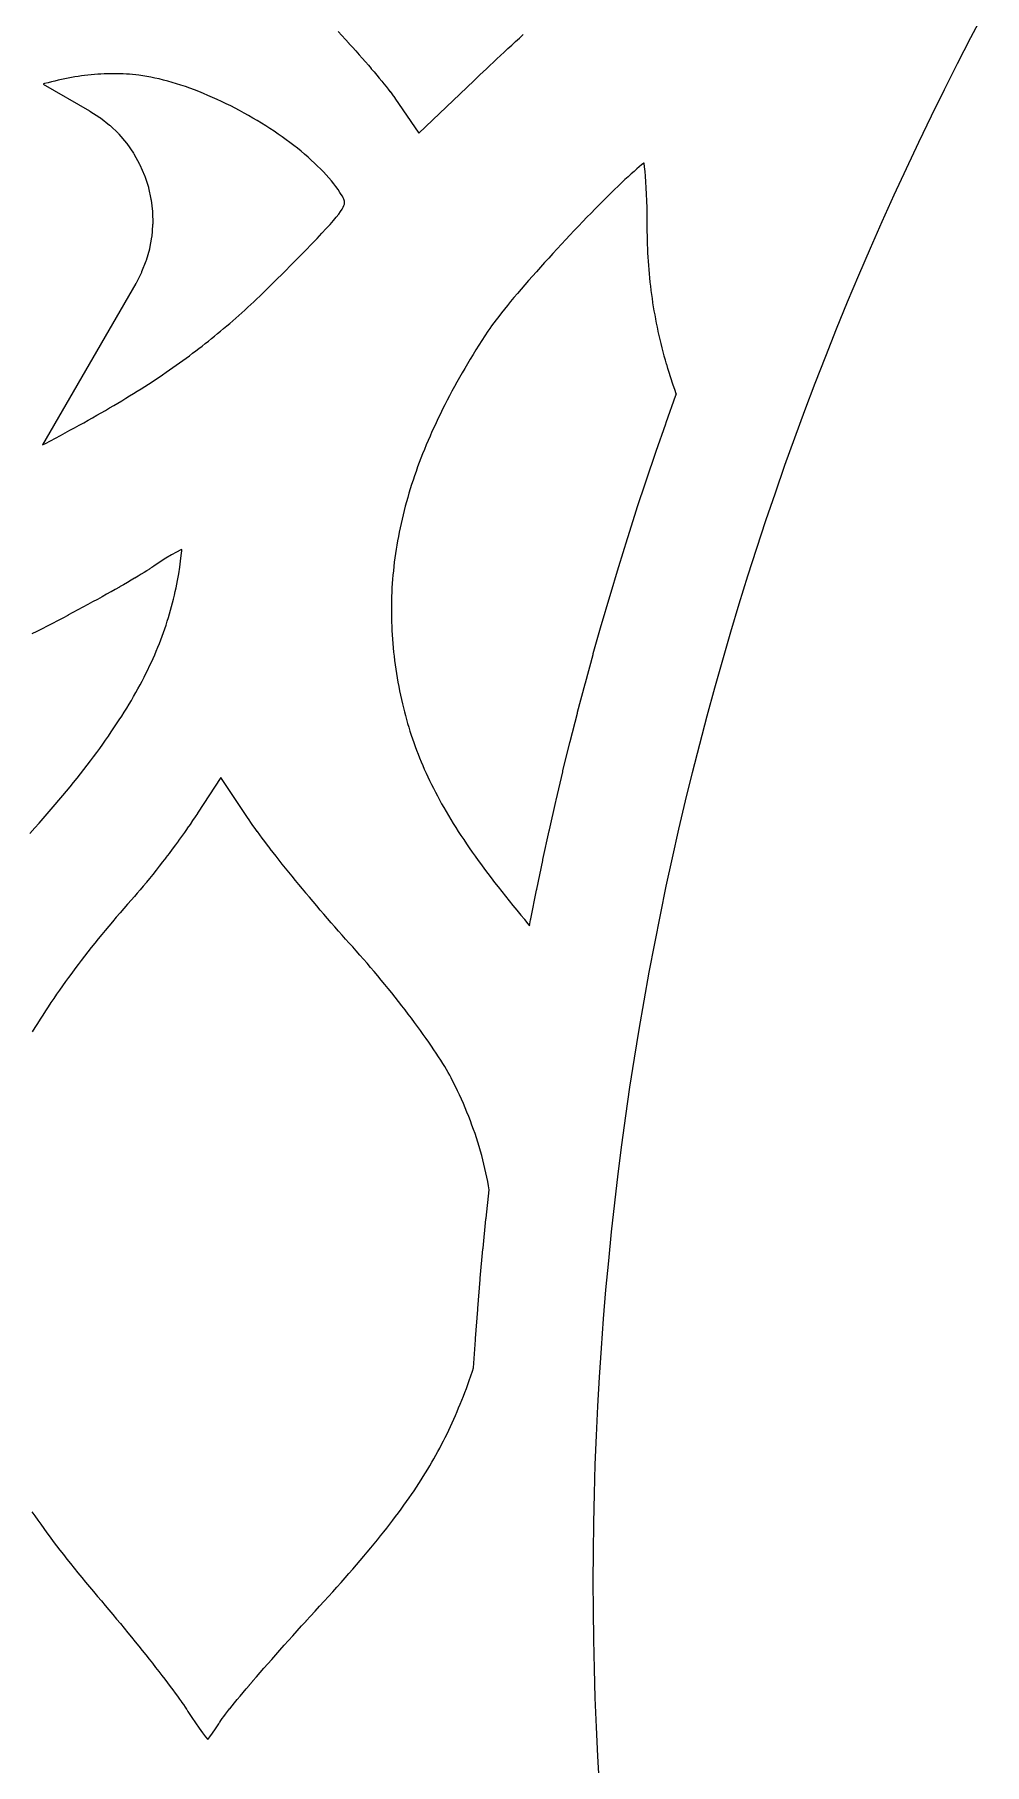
# Model space of a CAD drawing. Header units: millimetres. Extents: x 10 to 410, y 18 to 283.
# Drawn here: x 249.48 to 262.27, y 218.53 to 241.82 of the extents above; entities that cross this region are included whole.
import ezdxf

# ---------------------------------------------------------------- set-up
doc = ezdxf.new("R2010")
doc.units = ezdxf.units.MM
doc.layers.add('CUT', color=1, linetype='Continuous')

msp = doc.modelspace()

# ---------------------------------------------------------------- linework, layer by layer
at = {"layer": 'CUT'}
for points in [[(257.0839, 218.2528), (257.0617, 218.6449), (257.0428, 219.0371), (257.0274, 219.4295), (257.0154, 219.822), (257.0069, 220.2146), (257.0017, 220.6073), (257, 221), (257.0017, 221.3927), (257.0069, 221.7854), (257.0154, 222.178), (257.0274, 222.5705), (257.0428, 222.9629), (257.0617, 223.3551), (257.0839, 223.7472), (257.1096, 224.139), (257.1387, 224.5307), (257.1712, 224.922), (257.2072, 225.3131), (257.2465, 225.7038), (257.2893, 226.0941), (257.3354, 226.4841), (257.385, 226.8737), (257.4379, 227.2628), (257.4943, 227.6514), (257.554, 228.0396), (257.6171, 228.4271), (257.6837, 228.8142), (257.7535, 229.2006), (257.8268, 229.5864), (257.9034, 229.9716), (257.9834, 230.356), (258.0667, 230.7398), (258.1533, 231.1228), (258.2434, 231.505), (258.3367, 231.8865), (258.4334, 232.2671), (258.5333, 232.6469), (258.6366, 233.0257), (258.7432, 233.4037), (258.8531, 233.7807), (258.9663, 234.1567), (259.0827, 234.5318), (259.2025, 234.9058), (259.3254, 235.2787), (259.4517, 235.6506), (259.5811, 236.0213), (259.7138, 236.3909), (259.8498, 236.7593), (259.9889, 237.1266), (260.1312, 237.4926), (260.2767, 237.8573), (260.4254, 238.2208), (260.5773, 238.5829), (260.7323, 238.9437), (260.8905, 239.3031), (261.0517, 239.6612), (261.2161, 240.0178), (261.3837, 240.373), (261.5543, 240.7267), (261.728, 241.0789), (261.9047, 241.4296), (262.0845, 241.7787), (262.2674, 242.1262)], [(253.563, 241.8624), (253.6126, 241.8083), (253.6128, 241.8081), (253.6615, 241.7547), (253.6617, 241.7545), (253.7094, 241.7019), (253.7096, 241.7016), (253.7561, 241.65), (253.7564, 241.6497), (253.8018, 241.5989), (253.8019, 241.5988), (253.8461, 241.5492), (253.8464, 241.5489), (253.8893, 241.5003), (253.8895, 241.5), (253.931, 241.4526), (253.9313, 241.4522), (253.9714, 241.406), (253.9716, 241.4058), (254.0103, 241.3609), (254.0107, 241.3605), (254.0478, 241.317), (254.0481, 241.3167), (254.0836, 241.2747), (254.084, 241.2742), (254.1178, 241.2337), (254.1182, 241.2331), (254.1502, 241.1942), (254.1505, 241.1939), (254.1808, 241.1567), (254.1814, 241.156), (254.2098, 241.1205), (254.2103, 241.1198), (254.2368, 241.0861), (254.2374, 241.0853), (254.2619, 241.0535), (254.2626, 241.0526), (254.285, 241.0228), (254.2859, 241.0217), (254.3062, 240.9939), (254.3073, 240.9923), (254.3254, 240.9665), (254.3259, 240.9658), (254.6507, 240.4942), (255.3907, 241.1977), (255.3908, 241.1978), (255.4316, 241.2365), (255.4737, 241.2764), (255.4738, 241.2765), (255.5173, 241.3176), (255.5174, 241.3177), (255.5621, 241.3597), (255.6079, 241.4028), (255.608, 241.4029), (255.6548, 241.4468), (255.7024, 241.4916), (255.7026, 241.4918), (255.7512, 241.5372), (255.8006, 241.5833), (255.8008, 241.5835), (255.8509, 241.6301), (255.9016, 241.6773), (255.9526, 241.7249), (255.9528, 241.725), (256.0044, 241.7729), (256.0045, 241.773), (256.0565, 241.8211)], [(249.4111, 231.0654), (249.479, 231.1414), (249.5355, 231.205), (249.5911, 231.2679), (249.6457, 231.3304), (249.6992, 231.3922), (249.7518, 231.4536), (249.8036, 231.5146), (249.8544, 231.5749), (249.9042, 231.6349), (249.9531, 231.6945), (250.0011, 231.7535), (250.0483, 231.8122), (250.0945, 231.8705), (250.1398, 231.9282), (250.1842, 231.9855), (250.2277, 232.0426), (250.2705, 232.0992), (250.3122, 232.1554), (250.3531, 232.2114), (250.3932, 232.267), (250.4325, 232.3221), (250.4708, 232.377), (250.5084, 232.4315), (250.545, 232.4858), (250.5809, 232.5398), (250.6161, 232.5934), (250.6503, 232.6468), (250.6838, 232.6998), (250.7164, 232.7527), (250.7482, 232.8053), (250.7794, 232.8576), (250.8096, 232.9098), (250.8392, 232.9618), (250.868, 233.0135), (250.8959, 233.065), (250.9233, 233.1164), (250.9497, 233.1675), (250.9755, 233.2185), (251.0006, 233.2693), (251.0249, 233.32), (251.0485, 233.3706), (251.0714, 233.4211), (251.0936, 233.4714), (251.115, 233.5217), (251.1359, 233.5719), (251.156, 233.622), (251.1755, 233.672), (251.1943, 233.722), (251.2124, 233.772), (251.2299, 233.8219), (251.2467, 233.8718), (251.2629, 233.9216), (251.2785, 233.9717), (251.2934, 234.0216), (251.3077, 234.0715), (251.3214, 234.1216), (251.3345, 234.1716), (251.3469, 234.2218), (251.3589, 234.2721), (251.3702, 234.3223), (251.3808, 234.3725), (251.4, 234.4694), (251.4167, 234.5626), (251.431, 234.6508), (251.4425, 234.7324), (251.4512, 234.8059), (251.4569, 234.8696), (251.4579, 234.888), (251.4456, 234.8826), (251.3868, 234.8526), (251.3193, 234.8151), (251.2453, 234.7708), (251.1664, 234.7207), (251.0834, 234.6649), (251.0563, 234.6466), (251.0551, 234.6458), (251.0246, 234.6258), (251.0238, 234.6252), (250.9901, 234.6036), (250.9891, 234.603), (250.9525, 234.5801), (250.952, 234.5798), (250.9124, 234.5554), (250.9117, 234.5549), (250.8694, 234.5293), (250.8689, 234.5291), (250.8241, 234.5023), (250.8235, 234.5019), (250.7761, 234.474), (250.7759, 234.4739), (250.7262, 234.4448), (250.7257, 234.4445), (250.6738, 234.4145), (250.6735, 234.4143), (250.6195, 234.3834), (250.6192, 234.3833), (250.5633, 234.3515), (250.5629, 234.3512), (250.5051, 234.3187), (250.505, 234.3187), (250.4456, 234.2854), (250.4452, 234.2851), (250.3841, 234.2513), (250.3217, 234.2168), (250.3213, 234.2166), (250.2576, 234.1817), (250.2574, 234.1816), (250.1926, 234.1463), (250.1923, 234.1461), (250.1264, 234.1105), (250.1263, 234.1104), (250.0596, 234.0745), (250.0594, 234.0744), (249.9919, 234.0383), (249.9916, 234.0382), (249.9235, 234.002), (249.9233, 234.0019), (249.8547, 233.9657), (249.8545, 233.9655), (249.7855, 233.9293), (249.7853, 233.9292), (249.7161, 233.8931), (249.7158, 233.893), (249.6465, 233.8571), (249.6462, 233.857), (249.577, 233.8214), (249.5769, 233.8213), (249.5078, 233.7859), (249.5075, 233.7857), (249.4388, 233.7508)], [(249.4408, 221.9356), (249.4791, 221.8795), (249.5183, 221.8232), (249.5584, 221.7665), (249.5993, 221.7094), (249.6413, 221.6519), (249.684, 221.5939), (249.7276, 221.5355), (249.7723, 221.4766), (249.8177, 221.4173), (249.8641, 221.3576), (249.9115, 221.2972), (249.9599, 221.2363), (250.009, 221.1749), (250.0593, 221.113), (250.1104, 221.0505), (250.1626, 220.9874), (250.2158, 220.9237), (250.2698, 220.8594), (250.325, 220.7945), (250.3251, 220.7944), (250.3758, 220.7346), (250.3759, 220.7345), (250.4268, 220.6743), (250.427, 220.674), (250.478, 220.6133), (250.4781, 220.6131), (250.529, 220.5522), (250.5292, 220.552), (250.5801, 220.4908), (250.5802, 220.4907), (250.6308, 220.4296), (250.6311, 220.4293), (250.6813, 220.3682), (250.6814, 220.3681), (250.7313, 220.3072), (250.7314, 220.307), (250.7808, 220.2464), (250.781, 220.2462), (250.8298, 220.186), (250.8299, 220.1858), (250.878, 220.1262), (250.8782, 220.126), (250.9255, 220.067), (250.9256, 220.0668), (250.972, 220.0087), (250.9722, 220.0085), (251.0177, 219.9512), (251.0179, 219.951), (251.0623, 219.8948), (251.0625, 219.8945), (251.1057, 219.8394), (251.1058, 219.8392), (251.1478, 219.7854), (251.1481, 219.7851), (251.1887, 219.7326), (251.1888, 219.7324), (251.228, 219.6815), (251.2282, 219.6812), (251.2659, 219.6319), (251.2663, 219.6315), (251.3023, 219.5839), (251.3025, 219.5836), (251.3368, 219.5379), (251.337, 219.5376), (251.3695, 219.4939), (251.3699, 219.4935), (251.4005, 219.4519), (251.4009, 219.4512), (251.4294, 219.4118), (251.4297, 219.4114), (251.4562, 219.3744), (251.4567, 219.3737), (251.481, 219.3391), (251.4816, 219.3383), (251.5036, 219.3063), (251.5043, 219.3052), (251.5239, 219.2759), (251.5248, 219.2745), (251.5419, 219.248), (251.542, 219.2479), (251.5941, 219.1669), (251.6446, 219.0913), (251.6928, 219.0215), (251.7377, 218.9592), (251.7778, 218.9059), (251.8078, 218.8685), (251.8363, 218.9039), (251.8738, 218.9553), (251.9137, 219.0143), (251.9551, 219.0806), (251.9553, 219.081), (251.9667, 219.0991), (251.9688, 219.1023), (251.9834, 219.1236), (251.9845, 219.1252), (252.002, 219.1497), (252.003, 219.151), (252.0234, 219.1786), (252.0242, 219.1797), (252.0474, 219.2102), (252.0481, 219.2111), (252.0741, 219.2445), (252.0745, 219.2451), (252.103, 219.2812), (252.1036, 219.2819), (252.1347, 219.3205), (252.135, 219.3209), (252.1685, 219.3621), (252.1689, 219.3625), (252.2047, 219.406), (252.2049, 219.4063), (252.2428, 219.4521), (252.2431, 219.4525), (252.2832, 219.5004), (252.2835, 219.5007), (252.3256, 219.5506), (252.3258, 219.5508), (252.3698, 219.6026), (252.37, 219.6029), (252.4158, 219.6565), (252.416, 219.6567), (252.4635, 219.7119), (252.4637, 219.7122), (252.5129, 219.769), (252.513, 219.7691), (252.5636, 219.8273), (252.5637, 219.8274), (252.6157, 219.887), (252.616, 219.8873), (252.6693, 219.948), (252.6695, 219.9482), (252.7241, 220.01), (252.7241, 220.0101), (252.7797, 220.0729), (252.7799, 220.0731), (252.8366, 220.1368), (252.8368, 220.137), (252.8943, 220.2013), (252.8944, 220.2014), (252.9528, 220.2664), (252.9529, 220.2666), (253.0119, 220.332), (253.0121, 220.3321), (253.0718, 220.398), (253.072, 220.3982), (253.1322, 220.4643), (253.1323, 220.4645), (253.193, 220.5308), (253.2538, 220.5971), (253.2539, 220.5972), (253.3151, 220.6638), (253.3751, 220.7295), (253.4338, 220.7941), (253.4913, 220.8578), (253.5475, 220.9205), (253.6026, 220.9824), (253.6565, 221.0434), (253.7094, 221.1034), (253.761, 221.1626), (253.8115, 221.2211), (253.8609, 221.2788), (253.9092, 221.3357), (253.9565, 221.392), (254.0028, 221.4475), (254.0481, 221.5024), (254.0924, 221.5567), (254.1357, 221.6103), (254.1779, 221.6635), (254.2194, 221.7161), (254.2599, 221.768), (254.2994, 221.8196), (254.3381, 221.8707), (254.3759, 221.9213), (254.4128, 221.9716), (254.449, 222.0215), (254.4844, 222.071), (254.519, 222.1203), (254.5528, 222.1692), (254.5858, 222.2177), (254.6182, 222.2663), (254.6499, 222.3145), (254.6808, 222.3625), (254.7112, 222.4105), (254.7408, 222.4583), (254.7698, 222.506), (254.7982, 222.5536), (254.8261, 222.6013), (254.8534, 222.649), (254.88, 222.6966), (254.9063, 222.7444), (254.932, 222.7922), (254.9572, 222.8402), (254.982, 222.8884), (255.0063, 222.9367), (255.0302, 222.9852), (255.0537, 223.0339), (255.0767, 223.083), (255.0995, 223.1324), (255.1219, 223.182), (255.1439, 223.2321), (255.1657, 223.2825), (255.1871, 223.3334), (255.2083, 223.3847), (255.2293, 223.4365), (255.25, 223.4889), (255.2704, 223.5417), (255.2907, 223.5952), (255.3109, 223.6493), (255.3307, 223.7037), (255.353, 223.7665), (255.3745, 223.829), (255.3885, 223.8711), (255.4132, 224.2502), (255.4133, 224.2509), (255.4143, 224.2648), (255.4143, 224.265), (255.4434, 224.6566), (255.4434, 224.657), (255.4445, 224.671), (255.4445, 224.6715), (255.477, 225.0628), (255.4771, 225.0638), (255.4784, 225.0776), (255.5143, 225.4686), (255.5143, 225.4688), (255.5156, 225.4827), (255.5157, 225.4834), (255.5551, 225.8741), (255.5565, 225.888), (255.5566, 225.8889), (255.5983, 226.2692), (255.5894, 226.3206), (255.5786, 226.3798), (255.5669, 226.4386), (255.5544, 226.4975), (255.5412, 226.5565), (255.5273, 226.6153), (255.5125, 226.6738), (255.4969, 226.7326), (255.4806, 226.7911), (255.4636, 226.8496), (255.4457, 226.908), (255.4271, 226.9663), (255.4077, 227.0245), (255.3875, 227.0827), (255.3666, 227.1409), (255.3449, 227.1988), (255.3225, 227.2568), (255.2992, 227.3147), (255.2752, 227.3724), (255.2504, 227.4302), (255.2248, 227.4878), (255.1984, 227.5453), (255.1713, 227.6029), (255.1434, 227.6603), (255.1147, 227.7177), (255.0853, 227.7748), (255.0665, 227.8102), (255.0458, 227.8474), (255.0232, 227.8864), (254.9989, 227.9273), (254.9728, 227.9699), (254.9451, 228.0141), (254.9159, 228.0597), (254.8851, 228.1066), (254.8528, 228.155), (254.8192, 228.2046), (254.7844, 228.2552), (254.7482, 228.3068), (254.7108, 228.3594), (254.6723, 228.413), (254.6328, 228.4672), (254.5921, 228.5221), (254.5506, 228.5778), (254.5083, 228.6339), (254.465, 228.6903), (254.421, 228.7474), (254.3764, 228.8045), (254.3311, 228.8619), (254.2852, 228.9196), (254.2388, 228.9771), (254.192, 229.0347), (254.1448, 229.092), (254.0972, 229.1493), (254.0494, 229.2062), (254.0014, 229.2626), (253.9531, 229.3187), (253.9049, 229.3744), (253.8567, 229.4293), (253.8084, 229.4835), (253.7601, 229.5373), (253.7131, 229.5894), (253.7128, 229.5897), (253.6652, 229.6429), (253.665, 229.6432), (253.617, 229.6972), (253.6167, 229.6974), (253.5684, 229.7521), (253.5682, 229.7524), (253.5197, 229.8078), (253.5195, 229.808), (253.4708, 229.8639), (253.4706, 229.8641), (253.4218, 229.9204), (253.4216, 229.9207), (253.3728, 229.9774), (253.3726, 229.9776), (253.3239, 230.0345), (253.3236, 230.0348), (253.2751, 230.092), (253.2267, 230.1491), (253.2264, 230.1495), (253.1784, 230.2067), (253.1783, 230.2069), (253.1306, 230.264), (253.1303, 230.2643), (253.0831, 230.3212), (253.083, 230.3213), (253.0363, 230.3778), (253.0361, 230.3781), (252.99, 230.4343), (252.9899, 230.4344), (252.9444, 230.4901), (252.9441, 230.4905), (252.8994, 230.5457), (252.8992, 230.5459), (252.8554, 230.6003), (252.8552, 230.6005), (252.8122, 230.6542), (252.812, 230.6545), (252.77, 230.7074), (252.7698, 230.7076), (252.7288, 230.7595), (252.7285, 230.7599), (252.6887, 230.8108), (252.6885, 230.8111), (252.6499, 230.8609), (252.6497, 230.8611), (252.6123, 230.9096), (252.612, 230.9101), (252.576, 230.9573), (252.5757, 230.9576), (252.5411, 231.0034), (252.5408, 231.0038), (252.5077, 231.0481), (252.5073, 231.0487), (252.4758, 231.0915), (252.4754, 231.092), (252.4456, 231.133), (252.4453, 231.1335), (252.4171, 231.1728), (252.4165, 231.1736), (252.3902, 231.211), (252.3898, 231.2116), (252.3653, 231.247), (252.3646, 231.248), (252.3421, 231.2814), (252.3417, 231.2819), (251.983, 231.8212), (251.6692, 231.3369), (251.6689, 231.3365), (251.6381, 231.2895), (251.6375, 231.2886), (251.6046, 231.2396), (251.6042, 231.2389), (251.5695, 231.1881), (251.5691, 231.1876), (251.5328, 231.1352), (251.5324, 231.1345), (251.4945, 231.0807), (251.494, 231.0801), (251.4548, 231.0253), (251.4546, 231.025), (251.4143, 230.9692), (251.4139, 230.9686), (251.3726, 230.9122), (251.3722, 230.9118), (251.3301, 230.855), (251.3298, 230.8545), (251.287, 230.7974), (251.2867, 230.7971), (251.2435, 230.74), (251.2431, 230.7394), (251.1995, 230.6826), (251.1993, 230.6823), (251.1557, 230.626), (251.1553, 230.6255), (251.1117, 230.5699), (251.1114, 230.5695), (251.0681, 230.5148), (251.0677, 230.5143), (251.0247, 230.4607), (251.0244, 230.4603), (250.9821, 230.4081), (250.9816, 230.4075), (250.94, 230.357), (250.9395, 230.3565), (250.8988, 230.3078), (250.8984, 230.3072), (250.8588, 230.2605), (250.8581, 230.2598), (250.8197, 230.2154), (250.8191, 230.2146), (250.7822, 230.1728), (250.7821, 230.1727), (250.7295, 230.1133), (250.6777, 230.0544), (250.6265, 229.9956), (250.5761, 229.9369), (250.5262, 229.8783), (250.4769, 229.8199), (250.4282, 229.7616), (250.3802, 229.7035), (250.3328, 229.6454), (250.2861, 229.5875), (250.2399, 229.5297), (250.1944, 229.472), (250.1494, 229.4144), (250.1052, 229.357), (250.0615, 229.2996), (250.0184, 229.2424), (249.9759, 229.1853), (249.9341, 229.1283), (249.8929, 229.0714), (249.8523, 229.0146), (249.8123, 228.9579), (249.7729, 228.9013), (249.7341, 228.8448), (249.6959, 228.7883), (249.6584, 228.7321), (249.6214, 228.6759), (249.5851, 228.6197), (249.5493, 228.5636), (249.5141, 228.5076), (249.4795, 228.4517), (249.4455, 228.3959)]]:
    msp.add_lwpolyline(points, dxfattribs=at)
for points in [[(249.5846, 236.2971), (249.6232, 236.3173), (249.6909, 236.353), (249.7577, 236.3885), (249.8235, 236.4236), (249.8883, 236.4584), (249.952, 236.4929), (250.015, 236.5273), (250.077, 236.5614), (250.1381, 236.5952), (250.1983, 236.6288), (250.2576, 236.6623), (250.3162, 236.6954), (250.3738, 236.7284), (250.4307, 236.7613), (250.4868, 236.7939), (250.5421, 236.8265), (250.5967, 236.8589), (250.6505, 236.8912), (250.7038, 236.9234), (250.7562, 236.9553), (250.8079, 236.9873), (250.859, 237.0192), (250.9096, 237.0511), (250.9595, 237.0828), (251.0087, 237.1145), (251.0574, 237.1462), (251.1056, 237.178), (251.1533, 237.2097), (251.2004, 237.2414), (251.247, 237.2731), (251.293, 237.3049), (251.3387, 237.3367), (251.3839, 237.3686), (251.4287, 237.4005), (251.4731, 237.4326), (251.517, 237.4648), (251.5608, 237.4971), (251.6041, 237.5294), (251.647, 237.5619), (251.6897, 237.5946), (251.732, 237.6274), (251.7741, 237.6605), (251.816, 237.6937), (251.8575, 237.7271), (251.8989, 237.7607), (251.9403, 237.7947), (251.9813, 237.8287), (252.0221, 237.8629), (252.0629, 237.8976), (252.1035, 237.9325), (252.144, 237.9677), (252.1846, 238.0032), (252.225, 238.0391), (252.2653, 238.0751), (252.3056, 238.1117), (252.346, 238.1485), (252.3863, 238.1858), (252.4268, 238.2234), (252.4673, 238.2613), (252.5078, 238.2998), (252.5485, 238.3385), (252.5892, 238.3779), (252.6301, 238.4175), (252.6711, 238.4577), (252.7122, 238.4984), (252.7536, 238.5394), (252.7952, 238.581), (252.837, 238.6232), (252.9419, 238.7293), (253.0384, 238.8271), (253.1268, 238.9172), (253.2074, 239), (253.2803, 239.0756), (253.3459, 239.1447), (253.4043, 239.2076), (253.4559, 239.2646), (253.5007, 239.3161), (253.5391, 239.3623), (253.5713, 239.4035), (253.5972, 239.4398), (253.6174, 239.4715), (253.6322, 239.4985), (253.642, 239.5208), (253.6477, 239.5389), (253.6504, 239.5532), (253.6509, 239.5651), (253.6498, 239.5765), (253.6468, 239.5891), (253.6413, 239.6042), (253.6328, 239.6223), (253.6211, 239.6435), (253.606, 239.6681), (253.5887, 239.6952), (253.5625, 239.7339), (253.5346, 239.7727), (253.5048, 239.8117), (253.4729, 239.8512), (253.4393, 239.8908), (253.4041, 239.9306), (253.3671, 239.9704), (253.3284, 240.0103), (253.288, 240.0504), (253.2463, 240.0903), (253.2029, 240.1302), (253.1582, 240.1701), (253.1122, 240.2097), (253.0647, 240.2492), (253.0161, 240.2886), (252.9664, 240.3275), (252.9154, 240.3663), (252.8634, 240.4048), (252.8104, 240.4428), (252.7564, 240.4805), (252.7016, 240.5177), (252.6459, 240.5545), (252.5894, 240.5908), (252.5322, 240.6266), (252.4744, 240.6617), (252.4159, 240.6963), (252.357, 240.7302), (252.2975, 240.7634), (252.2376, 240.7959), (252.1772, 240.8278), (252.1168, 240.8588), (252.0559, 240.889), (251.9948, 240.9184), (251.9338, 240.9469), (251.8726, 240.9744), (251.8113, 241.001), (251.7501, 241.0267), (251.689, 241.0514), (251.6282, 241.075), (251.5674, 241.0975), (251.507, 241.1189), (251.4469, 241.1392), (251.3873, 241.1583), (251.3282, 241.1762), (251.2695, 241.1929), (251.2114, 241.2083), (251.154, 241.2225), (251.0974, 241.2352), (251.0416, 241.2466), (250.9865, 241.2567), (250.9324, 241.2654), (250.8792, 241.2726), (250.8378, 241.2773), (250.796, 241.2814), (250.754, 241.285), (250.712, 241.2879), (250.67, 241.2901), (250.6274, 241.2916), (250.5848, 241.2927), (250.5422, 241.293), (250.4991, 241.2927), (250.4561, 241.2918), (250.4129, 241.2903), (250.3695, 241.2882), (250.326, 241.2854), (250.2823, 241.2821), (250.2384, 241.2781), (250.1945, 241.2735), (250.1503, 241.2683), (250.1061, 241.2625), (250.0617, 241.2561), (250.0172, 241.2491), (249.9727, 241.2415), (249.9279, 241.2333), (249.883, 241.2245), (249.8379, 241.215), (249.7928, 241.2051), (249.7475, 241.1945), (249.7021, 241.1833), (249.6568, 241.1716), (249.6112, 241.1592), (249.5924, 241.1539), (250.2173, 240.7931), (250.2215, 240.7905), (250.3535, 240.7054), (250.3615, 240.6997), (250.4845, 240.6021), (250.4919, 240.5956), (250.6047, 240.4864), (250.6113, 240.4793), (250.7129, 240.3596), (250.7189, 240.3518), (250.8083, 240.2227), (250.8135, 240.2143), (250.8897, 240.077), (250.894, 240.0683), (250.9565, 239.9243), (250.96, 239.9151), (251.008, 239.7656), (251.0105, 239.7561), (251.0437, 239.6026), (251.0453, 239.5929), (251.0632, 239.4369), (251.0639, 239.4272), (251.0665, 239.2702), (251.0662, 239.2603), (251.0534, 239.1038), (251.0521, 239.094), (251.0239, 238.9395), (251.0217, 238.93), (250.9786, 238.7791), (250.9754, 238.7699), (250.9177, 238.6238), (250.9137, 238.6148), (250.842, 238.4752), (250.8396, 238.4709)], [(255.0487, 231.3078), (255.0809, 231.2546), (255.1138, 231.2011), (255.1477, 231.1472), (255.1825, 231.0928), (255.2181, 231.0382), (255.2546, 230.9833), (255.2921, 230.9277), (255.3303, 230.8719), (255.3697, 230.8156), (255.4099, 230.7587), (255.4511, 230.7015), (255.4933, 230.6437), (255.5364, 230.5853), (255.5806, 230.5264), (255.6257, 230.4669), (255.6718, 230.4068), (255.7191, 230.3461), (255.7673, 230.2847), (255.8165, 230.2227), (255.8669, 230.16), (255.9183, 230.0967), (255.9708, 230.0325), (256.0246, 229.9675), (256.0247, 229.9674), (256.0718, 229.9102), (256.0723, 229.9096), (256.1196, 229.8513), (256.1201, 229.8506), (256.1415, 229.8237), (256.1567, 229.9035), (256.1593, 229.9171), (256.1594, 229.918), (256.236, 230.3032), (256.2361, 230.3037), (256.2389, 230.3174), (256.239, 230.3178), (256.319, 230.7023), (256.3191, 230.7028), (256.322, 230.7164), (256.3221, 230.7167), (256.4054, 231.1005), (256.4054, 231.1008), (256.4084, 231.1144), (256.4086, 231.115), (256.4953, 231.498), (256.4953, 231.4981), (256.4984, 231.5117), (256.4986, 231.5124), (256.5886, 231.8947), (256.5888, 231.8955), (256.5921, 231.9091), (256.6854, 232.2906), (256.6855, 232.2912), (256.6889, 232.3047), (256.689, 232.3049), (256.7857, 232.6855), (256.7858, 232.6858), (256.7893, 232.6994), (256.7894, 232.7), (256.8894, 233.0797), (256.8895, 233.08), (256.8931, 233.0935), (256.8932, 233.094), (256.9965, 233.4729), (256.9966, 233.4732), (257.0003, 233.4866), (257.0005, 233.4871), (257.1071, 233.8651), (257.1071, 233.8653), (257.1109, 233.8787), (257.1111, 233.8794), (257.221, 234.2564), (257.2212, 234.257), (257.2252, 234.2704), (257.2252, 234.2706), (257.3384, 234.6466), (257.3386, 234.6471), (257.3427, 234.6605), (257.3428, 234.6608), (257.4592, 235.0358), (257.4593, 235.0363), (257.4635, 235.0496), (257.4637, 235.05), (257.5834, 235.424), (257.5834, 235.4243), (257.5877, 235.4376), (257.5879, 235.4381), (257.7109, 235.8111), (257.711, 235.8114), (257.7154, 235.8246), (257.7156, 235.8252), (257.8419, 236.1971), (257.8419, 236.1972), (257.8464, 236.2104), (257.8467, 236.2111), (257.9762, 236.5818), (257.9764, 236.5823), (257.9811, 236.5955), (257.9812, 236.5958), (258.1139, 236.9654), (258.1186, 236.9785), (258.1187, 236.9788), (258.1165, 236.9851), (258.1162, 236.9857), (258.0964, 237.0421), (258.0962, 237.0429), (258.077, 237.0991), (258.0767, 237.0999), (258.0581, 237.1559), (258.0578, 237.1566), (258.0398, 237.2123), (258.0396, 237.2131), (258.0221, 237.2687), (258.0219, 237.2693), (258.0049, 237.3246), (258.0046, 237.3257), (257.9883, 237.3809), (257.9881, 237.3816), (257.9723, 237.4367), (257.9721, 237.4375), (257.9568, 237.4924), (257.9565, 237.4933), (257.9418, 237.5481), (257.9416, 237.5488), (257.9274, 237.6034), (257.9272, 237.6044), (257.9136, 237.659), (257.9134, 237.6598), (257.9003, 237.7143), (257.9001, 237.7151), (257.8875, 237.7695), (257.8873, 237.7703), (257.8752, 237.8246), (257.875, 237.8257), (257.8635, 237.88), (257.8633, 237.8807), (257.8522, 237.935), (257.852, 237.936), (257.8415, 237.9903), (257.8414, 237.9912), (257.8314, 238.0454), (257.8312, 238.0461), (257.8216, 238.1004), (257.8214, 238.1014), (257.8124, 238.1557), (257.8123, 238.1565), (257.8037, 238.2108), (257.8036, 238.2119), (257.7956, 238.2663), (257.7955, 238.267), (257.7879, 238.3215), (257.7877, 238.3224), (257.7806, 238.3769), (257.7805, 238.3776), (257.7738, 238.4322), (257.7737, 238.4332), (257.7675, 238.488), (257.7674, 238.4889), (257.7617, 238.5437), (257.7617, 238.5444), (257.7564, 238.5994), (257.7563, 238.6003), (257.7515, 238.6555), (257.7514, 238.6563), (257.747, 238.7116), (257.7469, 238.7125), (257.743, 238.768), (257.743, 238.7687), (257.7395, 238.8244), (257.7395, 238.8252), (257.7364, 238.881), (257.7363, 238.8817), (257.7336, 238.9378), (257.7336, 238.9387), (257.7314, 238.9951), (257.7314, 238.9958), (257.7296, 239.0524), (257.7295, 239.0531), (257.7281, 239.1099), (257.7281, 239.1106), (257.7271, 239.1677), (257.7271, 239.1685), (257.7265, 239.2259), (257.7265, 239.2266), (257.7263, 239.2843), (257.7258, 239.3868), (257.7242, 239.4857), (257.7217, 239.581), (257.7184, 239.6717), (257.7142, 239.7576), (257.7092, 239.8377), (257.7035, 239.9117), (257.6972, 239.9786), (257.6903, 240.0378), (257.6832, 240.0883), (257.6829, 240.0898), (257.6789, 240.0868), (257.6507, 240.0646), (257.6195, 240.039), (257.5856, 240.0104), (257.5493, 239.9786), (257.5104, 239.944), (257.4696, 239.9068), (257.4265, 239.8669), (257.3815, 239.8246), (257.3349, 239.7802), (257.2866, 239.7336), (257.2368, 239.685), (257.1858, 239.6347), (257.1334, 239.5825), (257.0799, 239.5288), (257.0255, 239.4738), (256.9703, 239.4174), (256.9143, 239.3598), (256.8578, 239.3013), (256.8008, 239.2418), (256.7435, 239.1816), (256.686, 239.1207), (256.6284, 239.0594), (256.571, 238.9978), (256.5137, 238.9358), (256.4566, 238.8738), (256.4001, 238.8119), (256.3441, 238.7502), (256.2889, 238.6888), (256.2344, 238.6277), (256.1809, 238.5673), (256.1284, 238.5076), (256.0771, 238.4489), (256.0273, 238.3911), (255.9789, 238.3344), (255.9321, 238.2789), (255.887, 238.2249), (255.8438, 238.1725), (255.8026, 238.1217), (255.7634, 238.0727), (255.7266, 238.0258), (255.6921, 237.9809), (255.6602, 237.9384), (255.6311, 237.8984), (255.6046, 237.861), (255.581, 237.8261), (255.5399, 237.7634), (255.4991, 237.7005), (255.4592, 237.6378), (255.4198, 237.5752), (255.3812, 237.5129), (255.3431, 237.4506), (255.3059, 237.3886), (255.2692, 237.3267), (255.2333, 237.2649), (255.1981, 237.2034), (255.1635, 237.1419), (255.1296, 237.0806), (255.0965, 237.0194), (255.0639, 236.9584), (255.0321, 236.8975), (255.0009, 236.8368), (254.9704, 236.7762), (254.9405, 236.7156), (254.9113, 236.6552), (254.8829, 236.5951), (254.855, 236.535), (254.8279, 236.475), (254.8015, 236.4152), (254.7757, 236.3554), (254.7505, 236.2958), (254.726, 236.2362), (254.7022, 236.1768), (254.6792, 236.1175), (254.6566, 236.0582), (254.6348, 235.9992), (254.6136, 235.9401), (254.5931, 235.8812), (254.5733, 235.8224), (254.5541, 235.7636), (254.5356, 235.705), (254.5178, 235.6464), (254.5006, 235.5879), (254.484, 235.5294), (254.4681, 235.4711), (254.4529, 235.4128), (254.4383, 235.3546), (254.4244, 235.2965), (254.4111, 235.2384), (254.3984, 235.1803), (254.3864, 235.1224), (254.3751, 235.0644), (254.3644, 235.0066), (254.3544, 234.9487), (254.345, 234.8909), (254.3362, 234.8331), (254.3281, 234.7754), (254.3206, 234.7179), (254.3139, 234.6601), (254.3077, 234.6024), (254.3021, 234.5448), (254.2972, 234.4873), (254.293, 234.4297), (254.2893, 234.3721), (254.2863, 234.3145), (254.2839, 234.2571), (254.2823, 234.1995), (254.2812, 234.1419), (254.2807, 234.0844), (254.2809, 234.0269), (254.2818, 233.9693), (254.2833, 233.9118), (254.2853, 233.8542), (254.2881, 233.7966), (254.2914, 233.7389), (254.2953, 233.6813), (254.2999, 233.6237), (254.3052, 233.5659), (254.3111, 233.5081), (254.3176, 233.4503), (254.3248, 233.3926), (254.3325, 233.3346), (254.3409, 233.2767), (254.3499, 233.2188), (254.3596, 233.1607), (254.3699, 233.1026), (254.3807, 233.0445), (254.3923, 232.9863), (254.4044, 232.928), (254.4172, 232.8697), (254.4307, 232.8112), (254.4434, 232.7577), (254.4568, 232.7046), (254.4706, 232.6518), (254.485, 232.5991), (254.4999, 232.5468), (254.5154, 232.4946), (254.5314, 232.4426), (254.548, 232.3909), (254.5651, 232.3394), (254.5829, 232.2879), (254.6012, 232.2366), (254.6202, 232.1855), (254.6398, 232.1342), (254.66, 232.0831), (254.6808, 232.0321), (254.7024, 231.981), (254.7247, 231.93), (254.7476, 231.8788), (254.7712, 231.8275), (254.7955, 231.7764), (254.8206, 231.725), (254.8464, 231.6734), (254.8729, 231.6219), (254.9002, 231.5701), (254.9283, 231.5181), (254.9572, 231.4659), (254.9869, 231.4135), (255.0174, 231.3608)]]:
    msp.add_lwpolyline(points, close=True, dxfattribs=at)

doc.saveas('drawing.dxf')
